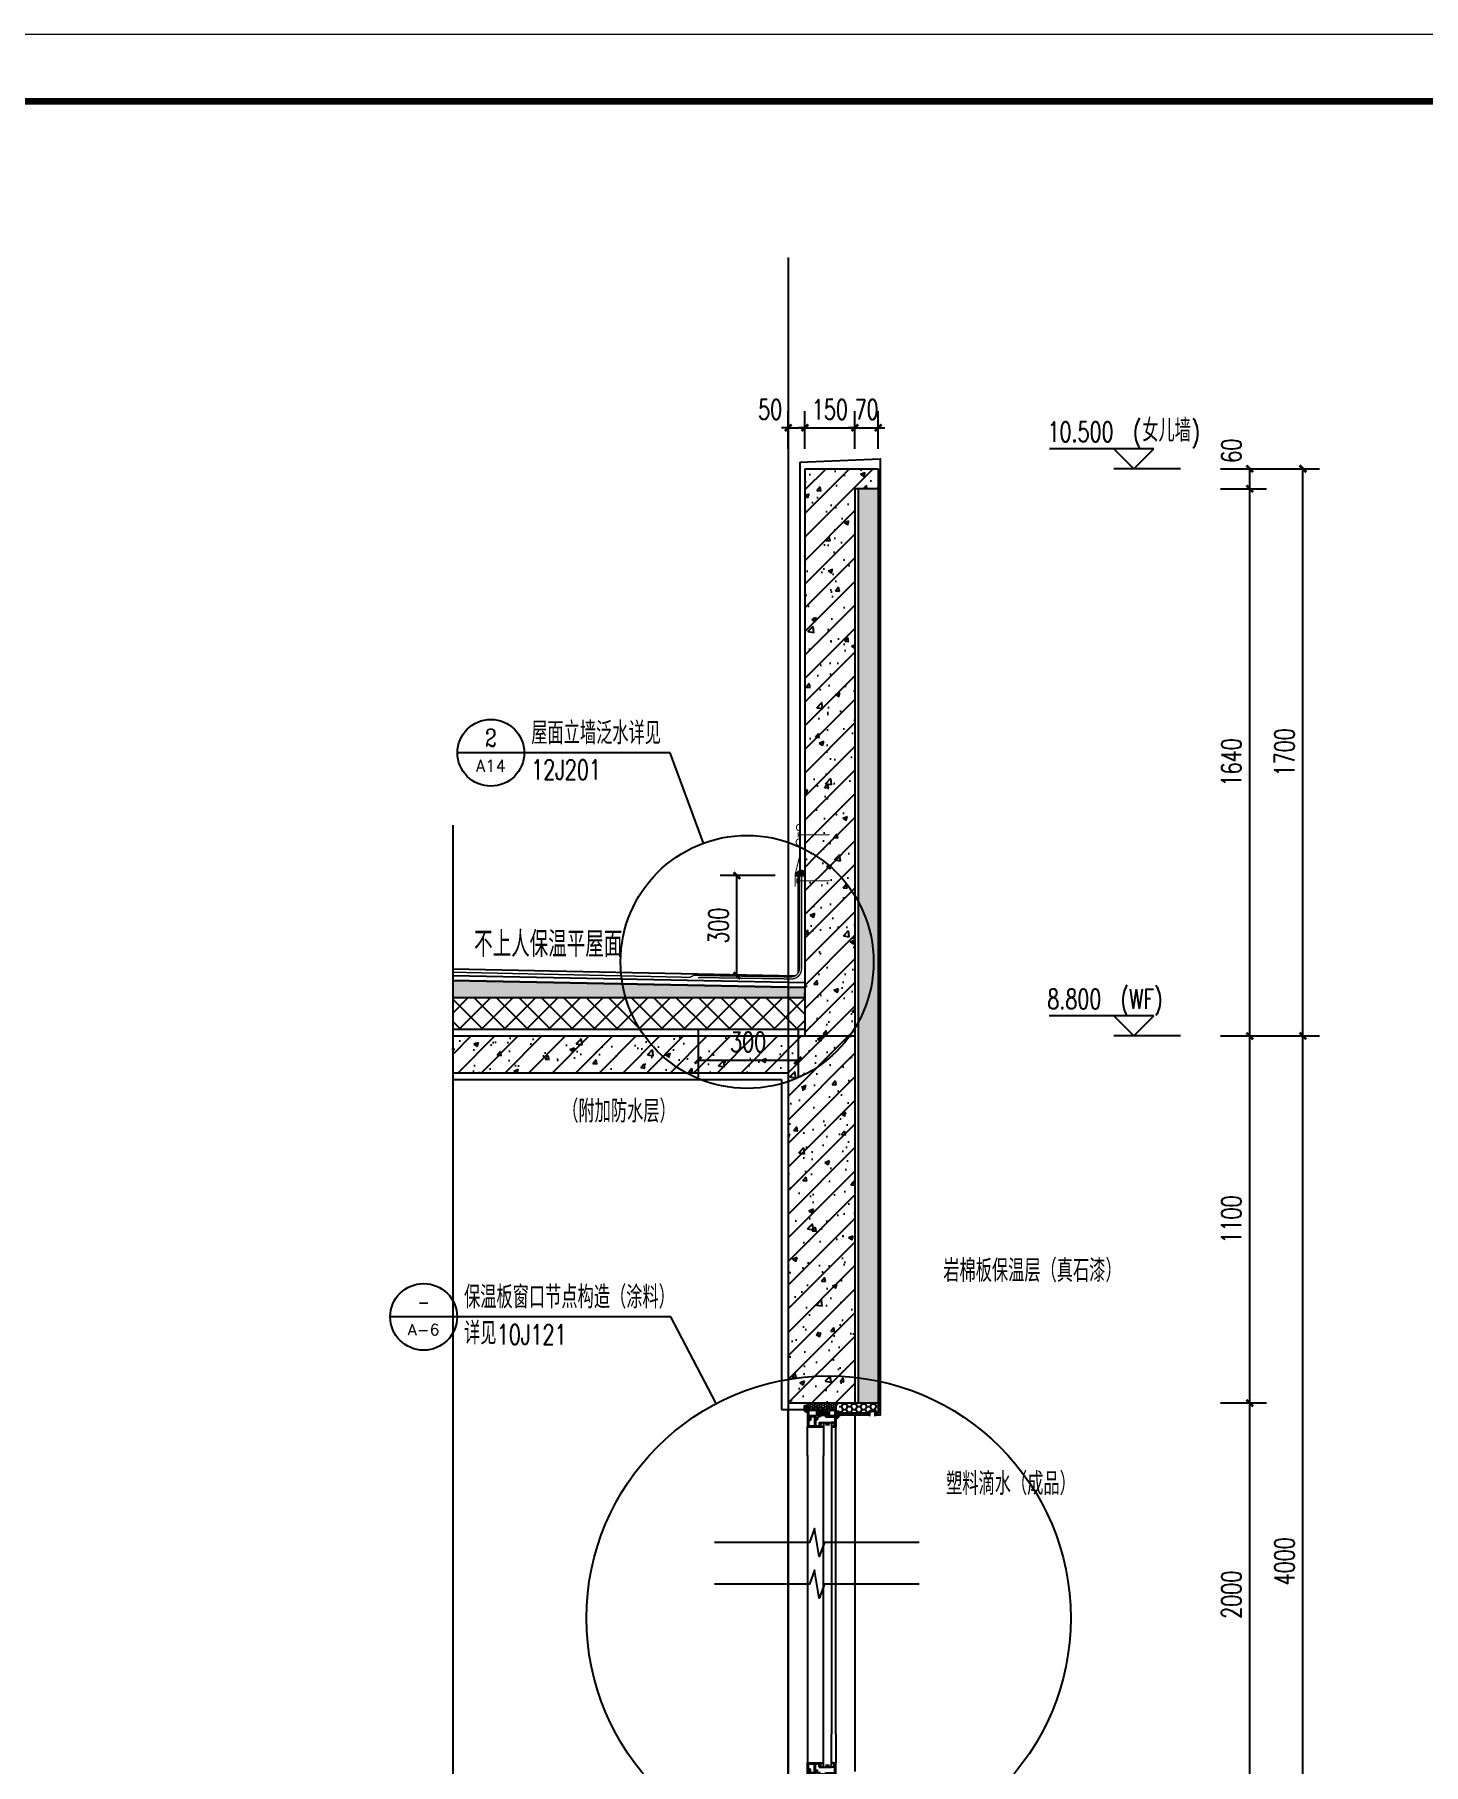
# Model space of a CAD drawing. Extents: x 409931 to 937299, y -508824 to 132289.
# Drawn here: x 625733 to 636140, y -187584 to -174624 of the extents above; entities that cross this region are included whole.
import ezdxf
from ezdxf.enums import TextEntityAlignment as Align

# ---------------------------------------------------------------- set-up
doc = ezdxf.new("R2010")
doc.units = 0
doc.header["$LTSCALE"] = 1500
doc.header["$MEASUREMENT"] = 0
doc.linetypes.add('DASH', pattern=[0.35, 0.25, -0.1])
doc.layers.get('Defpoints').update_dxf_attribs({"color": 252})
for name, color, linetype in [('07m', 36, 'Continuous'), ('DIM_ELEV', 3, 'Continuous'), ('DIM_IDEN', 3, 'Continuous'), ('DIM_SYMB', 3, 'Continuous'), ('DOTE', 1, 'Continuous'), ('PUB_DIM', 3, 'Continuous'), ('PUB_HATCH', 8, 'Continuous'), ('PUB_TEXT', 7, 'Continuous'), ('WALL', 7, 'Continuous'), ('WINDOW', 4, 'Continuous'), ('详图', 122, 'Continuous')]:
    doc.layers.add(name, color=color, linetype=linetype)
doc.layers.add('TK', color=151, linetype='Continuous', lineweight=13)
doc.styles.add('_TCH_DIM', font='SIMPLEX', dxfattribs={"bigfont": 'GBCBIG'})
doc.styles.add('_TCH_DIM_T3', font='SIMPLEX', dxfattribs={"width": 0.705882, "bigfont": 'GBCBIG'})
doc.styles.add('_TCH_LABEL', font='COMPLEX', dxfattribs={"bigfont": 'GBCBIG'})
doc.dimstyles.new('_TCH_ARCH&&20', dxfattribs={"dimtxt": 59.5, "dimasz": 20, "dimexe": 50, "dimexo": 60, "dimgap": 25.25, "dimtad": 1, "dimdec": 0, "dimzin": 0, "dimdsep": 46, "dimtxsty": '_TCH_DIM_T3', "dimblk": 'ARCHTICK', "dimcen": 0.09, "dimclrt": 7, "dimazin": 2, "dimtfac": 1, "dimtdec": 0, "dimtix": 1, "dimtmove": 2, "dimatfit": 3, "dimfxl": 0, "dimtolj": 1, "dimtzin": 0, "dimarcsym": 0})
pattern_1 = [(45, (-631779.5, 253486.5), (-35.355339, 35.355339), []), (50, (-631779.5, 253486.5), (143.452037, -12.550427), [15, -165]), (355, (-631779.5, 253486.5), (-27.750267, 150.438427), [12, -132]), (100.4514, (-631767.55, 253485.45), (115.701876, 137.887908), [12.748038, -140.228422]), (46.1842, (-631779.5, 253526.5), (213.44821, -33.103803), [22.5, -247.5]), (96.6356, (-631761.71, 253523.74), (186.93254, 194.823574), [19.12206, -210.3426]), (351.1842, (-631779.5, 253526.5), (186.93239, 194.82372), [18, -198]), (21, (-631759.5, 253516.5), (119.38141, -80.523778), [15, -165]), (326, (-631759.5, 253516.5), (48.663066, 145.03001), [12, -132]), (71.4514, (-631749.55, 253509.79), (168.044526, 64.5061), [12.748038, -140.228422]), (37.5, (-631779.5, 253486.5), (2.431971, 66.5787708), [0, -130.4, 0, -134, 0, -132.5]), (7.5, (-631779.5, 253486.5), (52.6139075, 78.8823424), [0, -76.4, 0, -127.4, 0, -50.5]), (327.5, (-631824.1, 253486.5), (106.7644872, -4.5109743), [0, -50, 0, -156, 0, -207]), (317.5, (-631844.1, 253486.5), (116.637234, 20.020996), [0, -65, 0, -103.6, 0, -147])]
pattern_2 = [(0, (-631779.5, 253486.5), (14.2875, 8.24889), [9.525, -19.05]), (120, (-631779.5, 253486.5), (-14.28749829, 8.24889296), [9.525, -19.05]), (60, (-631779.5, 253486.5), (1.71e-06, 16.49778296), [-19.05, 9.525])]

# ---------------------------------------------------------------- blocks, each defined once
blk = doc.blocks.new('A1')
at = {"layer": 'TK'}
for p, q in [((0, 29700), (-42050, 29700)), ((-500, 29200), (-40800, 29200))]:
    blk.add_line(p, q, dxfattribs=at)
at = {"layer": 'TK', "const_width": 50}
blk.add_lwpolyline([(-40800, 29200), (-500, 29200), (-500, 500), (-40800, 500)], close=True, dxfattribs=at)
blk = doc.blocks.new('cc')
at = {"layer": 'WINDOW'}
h = blk.add_hatch(dxfattribs=at)
h.set_pattern_fill('LINE', color=256, scale=10, angle=360, style=0)
h.set_pattern_definition([(180, (58713.945, -38096.1562), (1e-10, 2.5), [])])
edge = h.paths.add_edge_path()
edge.add_line((0, 7.1), (-10, 7.1))
edge.add_line((-10, 7.1), (-10, 22.1))
edge.add_arc((2, 13.8), 14.6, 97.8296, 145.0356, ccw=False)
edge.add_line((0, 28.3), (0, 7.1))
h = blk.add_hatch(dxfattribs=at)
h.set_pattern_fill('HONEY', color=256, scale=3, angle=360, style=0)
h.set_pattern_definition([(180, (69414.6948, 7525.84), (-7.14375, -4.124445), [4.7625, -9.525]), (300, (69414.6948, 7525.84), (7.14374915, -4.12444648), [4.7625, -9.525]), (240, (69414.6948, 7525.84), (-8.5e-07, -8.24889148), [-9.525, 4.7625])])
h.paths.add_polyline_path([(9, 10), (0, 10), (0, 0), (85, 0), (85, 20), (65, 20), (65, 10), (56, 10), (56, 13), (62, 13), (62, 20), (3, 20), (3, 13), (9, 13)])
for p, q in [((0, 157), (0, 71)), ((48, 71), (48, 157)), ((72, 71), (72, 157)), ((85, 157), (85, 71)), ((0, 71), (43, 71)), ((0, 0), (0, 71)), ((3, 68), (21, 68)), ((3, 52), (3, 68)), ((9, 52), (3, 52)), ((9, 41), (9, 52)), ((21, 41), (21, 68)), ((24, 68), (35, 68)), ((24, 46), (24, 68)), ((35, 58), (35, 68)), ((35, 58), (43, 58)), ((38, 68), (43, 68)), ((38, 61), (38, 68)), ((38, 61), (43, 61)), ((43, 68), (43, 71)), ((43, 71), (48, 71)), ((43, 58), (43, 61)), ((43, 58), (48, 58)), ((48, 58), (48, 71)), ((48, 58), (54, 58)), ((54, 64), (66, 64)), ((54, 64), (66, 58)), ((54, 58), (66, 64)), ((54, 58), (66, 58)), ((66, 58), (72, 58)), ((72, 58), (72, 71)), ((77, 71), (72, 71)), ((77, 58), (72, 58)), ((77, 71), (85, 71)), ((77, 68), (77, 71)), ((77, 68), (82, 68)), ((82, 68), (77, 68)), ((82, 61), (77, 61)), ((77, 58), (77, 61)), ((82, 58), (77, 58)), ((82, 61), (82, 68)), ((82, 41), (82, 58)), ((85, 0), (85, 71)), ((-10, 7.1), (-10, 22.1)), ((-10, 7.1), (0, 7.1)), ((-10, 7.1), (0, 7.1)), ((6, 49), (0, 49)), ((0, 10), (9, 10)), ((0, 0), (85, 0)), ((6, 46), (3, 46)), ((3, 41), (3, 46)), ((27, 41), (3, 41)), ((3, 23), (3, 38)), ((27, 38), (3, 38)), ((27, 23), (3, 23)), ((3, 13), (3, 20)), ((62, 20), (3, 20)), ((9, 13), (3, 13)), ((6, 46), (6, 49)), ((9, 10), (9, 13)), ((24, 49), (30, 49)), ((24, 46), (24, 49)), ((24, 46), (27, 46)), ((24, 46), (27, 46)), ((27, 46), (27, 41)), ((27, 41), (27, 46)), ((27, 23), (27, 38)), ((30, 41), (30, 49)), ((35, 41), (30, 41)), ((35, 38), (30, 38)), ((30, 23), (30, 38)), ((35, 23), (30, 23)), ((38, 41), (35, 41)), ((35, 38), (35, 37)), ((35, 37), (38, 37)), ((35, 23), (35, 24)), ((35, 24), (38, 24)), ((38, 37), (38, 41)), ((38, 24), (38, 20)), ((44.5, 27), (44.5, 34)), ((47.5, 27), (47.5, 34)), ((54, 37), (54, 41)), ((54, 41), (82, 41)), ((57, 37), (54, 37)), ((57, 24), (54, 24)), ((54, 24), (54, 20)), ((56, 10), (56, 13)), ((56, 13), (62, 13)), ((65, 10), (56, 10)), ((62, 38), (57, 38)), ((57, 38), (57, 37)), ((57, 23), (57, 24)), ((62, 23), (57, 23)), ((62, 23), (62, 38)), ((62, 20), (62, 13)), ((83.5, 38), (65, 38)), ((65, 23), (65, 38)), ((83.5, 23), (65, 23)), ((65, 20), (65, 10)), ((85, 20), (65, 20)), ((83.5, 38), (83.5, 23))]:
    blk.add_line(p, q, dxfattribs=at)
for points in [[(30, 37), (30, 37), (30, 24)], [(44.5, 34), (33, 34), (33, 27), (44.5, 27)], [(57, 37), (35, 37)], [(35, 24), (57, 24)], [(47.5, 27), (59, 27), (59, 34), (47.5, 34)]]:
    blk.add_lwpolyline(points, dxfattribs=at)
blk.add_arc((2, 13.8), 14.6, 97.8296, 145.0356, dxfattribs=at)
blk = doc.blocks.new('_ArchTick')
at = {"color": 0, "linetype": 'ByBlock', "const_width": 0.4}
blk.add_lwpolyline([(-0.5, -0.5), (0.5, 0.5)], dxfattribs=at)
blk = doc.blocks.new('*D42')
at = {"layer": 'Defpoints', "color": 0}
for p in [(265.7, 8585.9), (565.7, 8585.9), (565.7, 8433.9)]:
    blk.add_point(p, dxfattribs=at)
at = {"layer": 'PUB_DIM', "color": 0, "lineweight": -2}
for p, q in [((265.7, 8525.9), (265.7, 8383.9)), ((565.7, 8525.9), (565.7, 8383.9)), ((265.7, 8433.9), (565.7, 8433.9))]:
    blk.add_line(p, q, dxfattribs=at)
at = {"layer": 'PUB_DIM', "color": 0, "lineweight": -2, "xscale": 20, "yscale": 20, "zscale": 20, "rotation": 180}
blk.add_blockref('_ArchTick', (265.7, 8433.9), dxfattribs=at)
at = {"layer": 'PUB_DIM', "color": 0, "lineweight": -2, "xscale": 20, "yscale": 20, "zscale": 20}
blk.add_blockref('_ArchTick', (565.7, 8433.9), dxfattribs=at)
at = {"layer": 'PUB_DIM', "color": 7, "insert": (415.7, 8488.9), "char_height": 59.5, "attachment_point": 5, "style": '_TCH_DIM_T3'}
blk.add_mtext('\\A1;300', dxfattribs=at)
blk = doc.blocks.new('*D43')
at = {"layer": 'Defpoints', "color": 0}
for p in [(382, 8987.5), (557.1, 8987.5), (557.1, 8687.5)]:
    blk.add_point(p, dxfattribs=at)
at = {"layer": 'PUB_DIM', "color": 0, "lineweight": -2}
for p, q in [((497.1, 8987.5), (332, 8987.5)), ((382, 8687.5), (382, 8987.5)), ((497.1, 8687.5), (332, 8687.5))]:
    blk.add_line(p, q, dxfattribs=at)
at = {"layer": 'PUB_DIM', "color": 0, "lineweight": -2, "xscale": 20, "yscale": 20, "zscale": 20}
for p, rotation in [((382, 8987.5), 90), ((382, 8687.5), 270)]:
    blk.add_blockref('_ArchTick', p, dxfattribs=dict(at, rotation=rotation))
at = {"layer": 'PUB_DIM', "color": 7, "insert": (327, 8837.5), "char_height": 59.5, "attachment_point": 5, "rotation": 90, "style": '_TCH_DIM_T3'}
blk.add_mtext('\\A1;300', dxfattribs=at)
blk = doc.blocks.new('*D44')
at = {"layer": 'Defpoints', "color": 0}
for p in [(805.7, 10329.7), (735.7, 10206.9), (805.7, 10206.9)]:
    blk.add_point(p, dxfattribs=at)
at = {"layer": 'PUB_DIM', "color": 0, "lineweight": -2}
for p, q in [((735.7, 10266.9), (735.7, 10379.7)), ((805.7, 10266.9), (805.7, 10379.7)), ((735.7, 10329.7), (715.7, 10329.7)), ((735.7, 10329.7), (805.7, 10329.7)), ((805.7, 10329.7), (825.7, 10329.7))]:
    blk.add_line(p, q, dxfattribs=at)
at = {"layer": 'PUB_DIM', "color": 0, "lineweight": -2, "xscale": 20, "yscale": 20, "zscale": 20}
blk.add_blockref('_ArchTick', (735.7, 10329.7), dxfattribs=at)
at = {"layer": 'PUB_DIM', "color": 0, "lineweight": -2, "xscale": 20, "yscale": 20, "zscale": 20, "rotation": 180}
blk.add_blockref('_ArchTick', (805.7, 10329.7), dxfattribs=at)
at = {"layer": 'PUB_DIM', "color": 7, "insert": (770.7, 10384.7), "char_height": 59.5, "attachment_point": 5, "style": '_TCH_DIM_T3'}
blk.add_mtext('\\A1;70', dxfattribs=at)
blk = doc.blocks.new('*D45')
at = {"layer": 'Defpoints', "color": 0}
for p in [(735.7, 10329.7), (585.7, 10206.9), (735.7, 10206.9)]:
    blk.add_point(p, dxfattribs=at)
at = {"layer": 'PUB_DIM', "color": 0, "lineweight": -2}
for p, q in [((585.7, 10266.9), (585.7, 10379.7)), ((735.7, 10266.9), (735.7, 10379.7)), ((585.7, 10329.7), (565.7, 10329.7)), ((585.7, 10329.7), (735.7, 10329.7)), ((735.7, 10329.7), (755.7, 10329.7))]:
    blk.add_line(p, q, dxfattribs=at)
at = {"layer": 'PUB_DIM', "color": 0, "lineweight": -2, "xscale": 20, "yscale": 20, "zscale": 20}
blk.add_blockref('_ArchTick', (585.7, 10329.7), dxfattribs=at)
at = {"layer": 'PUB_DIM', "color": 0, "lineweight": -2, "xscale": 20, "yscale": 20, "zscale": 20, "rotation": 180}
blk.add_blockref('_ArchTick', (735.7, 10329.7), dxfattribs=at)
at = {"layer": 'PUB_DIM', "color": 7, "insert": (660.7, 10384.7), "char_height": 59.5, "attachment_point": 5, "style": '_TCH_DIM_T3'}
blk.add_mtext('\\A1;150', dxfattribs=at)
blk = doc.blocks.new('*D46')
at = {"layer": 'Defpoints', "color": 0}
for p in [(585.7, 10329.7), (535.7, 10206.9), (585.7, 10206.9)]:
    blk.add_point(p, dxfattribs=at)
at = {"layer": 'PUB_DIM', "color": 0, "lineweight": -2}
for p, q in [((535.7, 10266.9), (535.7, 10379.7)), ((585.7, 10266.9), (585.7, 10379.7)), ((535.7, 10329.7), (515.7, 10329.7)), ((535.7, 10329.7), (585.7, 10329.7)), ((585.7, 10329.7), (605.7, 10329.7))]:
    blk.add_line(p, q, dxfattribs=at)
at = {"layer": 'PUB_DIM', "color": 0, "lineweight": -2, "xscale": 20, "yscale": 20, "zscale": 20}
blk.add_blockref('_ArchTick', (535.7, 10329.7), dxfattribs=at)
at = {"layer": 'PUB_DIM', "color": 0, "lineweight": -2, "xscale": 20, "yscale": 20, "zscale": 20, "rotation": 180}
blk.add_blockref('_ArchTick', (585.7, 10329.7), dxfattribs=at)
at = {"layer": 'PUB_DIM', "color": 7, "insert": (481.7, 10384.7), "char_height": 59.5, "attachment_point": 5, "style": '_TCH_DIM_T3'}
blk.add_mtext('\\A1;50', dxfattribs=at)
blk = doc.blocks.new('*D47')
at = {"layer": 'Defpoints', "color": 0}
for p in [(1771.4, 10206.9), (1919.1, 10206.9), (1771.4, 10146.9)]:
    blk.add_point(p, dxfattribs=at)
at = {"layer": 'PUB_DIM', "color": 0, "lineweight": -2}
for p, q in [((1831.4, 10206.9), (1969.1, 10206.9)), ((1919.1, 10146.9), (1919.1, 10206.9)), ((1831.4, 10146.9), (1969.1, 10146.9))]:
    blk.add_line(p, q, dxfattribs=at)
at = {"layer": 'PUB_DIM', "color": 0, "lineweight": -2, "xscale": 20, "yscale": 20, "zscale": 20}
for p, rotation in [((1919.1, 10206.9), 90), ((1919.1, 10146.9), 270)]:
    blk.add_blockref('_ArchTick', p, dxfattribs=dict(at, rotation=rotation))
at = {"layer": 'PUB_DIM', "color": 7, "insert": (1864.1, 10260.9), "char_height": 59.5, "attachment_point": 5, "rotation": 90, "style": '_TCH_DIM_T3'}
blk.add_mtext('\\A1;60', dxfattribs=at)
blk = doc.blocks.new('*D48')
at = {"layer": 'Defpoints', "color": 0}
for p in [(1771.4, 10146.9), (1919.1, 10146.9), (1771.4, 8506.9)]:
    blk.add_point(p, dxfattribs=at)
at = {"layer": 'PUB_DIM', "color": 0, "lineweight": -2}
for p, q in [((1831.4, 10146.9), (1969.1, 10146.9)), ((1919.1, 8506.9), (1919.1, 10146.9)), ((1831.4, 8506.9), (1969.1, 8506.9))]:
    blk.add_line(p, q, dxfattribs=at)
at = {"layer": 'PUB_DIM', "color": 0, "lineweight": -2, "xscale": 20, "yscale": 20, "zscale": 20}
for p, rotation in [((1919.1, 10146.9), 90), ((1919.1, 8506.9), 270)]:
    blk.add_blockref('_ArchTick', p, dxfattribs=dict(at, rotation=rotation))
at = {"layer": 'PUB_DIM', "color": 7, "insert": (1864.1, 9326.9), "char_height": 59.5, "attachment_point": 5, "rotation": 90, "style": '_TCH_DIM_T3'}
blk.add_mtext('\\A1;1640', dxfattribs=at)
blk = doc.blocks.new('*D49')
at = {"layer": 'Defpoints', "color": 0}
for p in [(1771.4, 8506.9), (1919.1, 8506.9), (1771.4, 7406.9)]:
    blk.add_point(p, dxfattribs=at)
at = {"layer": 'PUB_DIM', "color": 0, "lineweight": -2}
for p, q in [((1831.4, 8506.9), (1969.1, 8506.9)), ((1919.1, 7406.9), (1919.1, 8506.9)), ((1831.4, 7406.9), (1969.1, 7406.9))]:
    blk.add_line(p, q, dxfattribs=at)
at = {"layer": 'PUB_DIM', "color": 0, "lineweight": -2, "xscale": 20, "yscale": 20, "zscale": 20}
for p, rotation in [((1919.1, 8506.9), 90), ((1919.1, 7406.9), 270)]:
    blk.add_blockref('_ArchTick', p, dxfattribs=dict(at, rotation=rotation))
at = {"layer": 'PUB_DIM', "color": 7, "insert": (1864.1, 7956.9), "char_height": 59.5, "attachment_point": 5, "rotation": 90, "style": '_TCH_DIM_T3'}
blk.add_mtext('\\A1;1100', dxfattribs=at)
blk = doc.blocks.new('*D50')
at = {"layer": 'Defpoints', "color": 0}
for p in [(1771.4, 7406.9), (1919.1, 7406.9), (1771.4, 6257.4)]:
    blk.add_point(p, dxfattribs=at)
at = {"layer": 'PUB_DIM', "color": 0, "lineweight": -2}
for p, q in [((1831.4, 7406.9), (1969.1, 7406.9)), ((1919.1, 6257.4), (1919.1, 7406.9)), ((1831.4, 6257.4), (1969.1, 6257.4))]:
    blk.add_line(p, q, dxfattribs=at)
at = {"layer": 'PUB_DIM', "color": 0, "lineweight": -2, "xscale": 20, "yscale": 20, "zscale": 20}
for p, rotation in [((1919.1, 7406.9), 90), ((1919.1, 6257.4), 270)]:
    blk.add_blockref('_ArchTick', p, dxfattribs=dict(at, rotation=rotation))
at = {"layer": 'PUB_DIM', "color": 7, "insert": (1864.1, 6832.2), "char_height": 59.5, "attachment_point": 5, "rotation": 90, "style": '_TCH_DIM_T3'}
blk.add_mtext('\\A1;2000', dxfattribs=at)
blk = doc.blocks.new('*D57')
at = {"layer": 'Defpoints', "color": 0}
for p in [(1771.4, 10206.9), (2078.5, 10206.9), (1771.4, 8506.9)]:
    blk.add_point(p, dxfattribs=at)
at = {"layer": 'PUB_DIM', "color": 0, "lineweight": -2}
for p, q in [((1831.4, 10206.9), (2128.5, 10206.9)), ((2078.5, 8506.9), (2078.5, 10206.9)), ((1831.4, 8506.9), (2128.5, 8506.9))]:
    blk.add_line(p, q, dxfattribs=at)
at = {"layer": 'PUB_DIM', "color": 0, "lineweight": -2, "xscale": 20, "yscale": 20, "zscale": 20}
for p, rotation in [((2078.5, 10206.9), 90), ((2078.5, 8506.9), 270)]:
    blk.add_blockref('_ArchTick', p, dxfattribs=dict(at, rotation=rotation))
at = {"layer": 'PUB_DIM', "color": 7, "insert": (2023.5, 9356.9), "char_height": 59.5, "attachment_point": 5, "rotation": 90, "style": '_TCH_DIM_T3'}
blk.add_mtext('\\A1;1700', dxfattribs=at)
blk = doc.blocks.new('*D58')
at = {"layer": 'Defpoints', "color": 0}
for p in [(1771.4, 8506.9), (2078.5, 8506.9), (1771.4, 5357.4)]:
    blk.add_point(p, dxfattribs=at)
at = {"layer": 'PUB_DIM', "color": 0, "lineweight": -2}
for p, q in [((1831.4, 8506.9), (2128.5, 8506.9)), ((2078.5, 5357.4), (2078.5, 8506.9)), ((1831.4, 5357.4), (2128.5, 5357.4))]:
    blk.add_line(p, q, dxfattribs=at)
at = {"layer": 'PUB_DIM', "color": 0, "lineweight": -2, "xscale": 20, "yscale": 20, "zscale": 20}
for p, rotation in [((2078.5, 8506.9), 90), ((2078.5, 5357.4), 270)]:
    blk.add_blockref('_ArchTick', p, dxfattribs=dict(at, rotation=rotation))
at = {"layer": 'PUB_DIM', "color": 7, "insert": (2023.5, 6932.2), "char_height": 59.5, "attachment_point": 5, "rotation": 90, "style": '_TCH_DIM_T3'}
blk.add_mtext('\\A1;4000', dxfattribs=at)
blk = doc.blocks.new('节点1')
at = {"layer": 'PUB_HATCH'}
h = blk.add_hatch(dxfattribs=at)
h.set_pattern_fill('钢筋混凝土,_O', color=256, scale=20)
h.set_pattern_definition(pattern_1)
h.paths.add_polyline_path([(735.7, 10146.9), (805.7, 10146.9), (805.7, 10206.9), (585.7, 10206.9), (585.7, 9066.2, -0.137323), (735.7, 8927.2)])
h = blk.add_hatch(dxfattribs=at)
h.set_pattern_fill('钢筋混凝土,_O', color=256, scale=20)
h.set_pattern_definition(pattern_1)
h.paths.add_polyline_path([(735.7, 8927.2, 0.137323), (585.7, 9066.2), (585.7, 8651.9), (586.3, 8651.9), (585.7, 8621.9), (585.7, 8506.9), (720.1, 8506.9, 0.018516), (735.7, 8530.3)])
h = blk.add_hatch(dxfattribs=at)
h.set_pattern_fill('加气混凝土,_O', color=256, scale=6)
h.set_pattern_definition([(0, (-631758.26, 253464.54), (36, 72), [0, -72]), (0, (-631800.38, 253454.82), (36, 72), [0, -72]), (0, (-631776.98, 253454.1), (36, 72), [0, -72]), (0, (-631751.42, 253475.34), (36, 72), [0, -72]), (0, (-631781.3, 253450.5), (36, 72), [0, -72]), (0, (-631744.22, 253520.7), (36, 72), [0, -72]), (0, (-631766.18, 253514.94), (36, 72), [0, -72]), (0, (-631754.66, 253505.94), (36, 72), [0, -72]), (0, (-631813.34, 253504.5), (36, 72), [0, -72]), (0, (-631778.06, 253501.26), (36, 72), [0, -72]), (0, (-631791.74, 253482.9), (36, 72), [0, -72]), (0, (-631791.02, 253455.9), (36, 72), [0, -72]), (0, (-631764.02, 253453.02), (36, 72), [0, -72]), (0, (-631744.22, 253484.7), (36, 72), [0, -72]), (0, (-631811.54, 253473.54), (36, 72), [0, -72]), (0, (-631805.42, 253485.78), (36, 72), [0, -72]), (0, (-631777.34, 253480.74), (36, 72), [0, -72]), (0, (-631787.42, 253470.3), (36, 72), [0, -72]), (0, (-631793.18, 253494.06), (36, 72), [0, -72]), (0, (-631784.18, 253521.06), (36, 72), [0, -72]), (0, (-631808.66, 253458.42), (36, 72), [0, -72]), (0, (-631769.06, 253506.3), (36, 72), [0, -72]), (0, (-631802.54, 253507.38), (36, 72), [0, -72]), (0, (-631808.3, 253516.74), (36, 72), [0, -72]), (130.601294, (-631748.643, 253498.157), (-179.999998012, 216.000000944), [3.1609865, -1324.45332]), (18.4349488, (-631753.786, 253499.529), (179.99999934, 71.99999947), [3.252629, -452.115348]), (90, (-631753.786, 253496.443), (36, 72), [3.085714, -140.914278]), (161.565051, (-631750.7, 253495.414), (-180.0000009, 71.99999463), [3.252629, -452.115348]), (53.1301023, (-631750.7, 253495.414), (36.00000007, 71.99999997), [3.4285716, -356.57142]), (135, (-631747.957, 253458.729), (-36.00000435, 71.9999951), [2.909239, -200.737512]), (45, (-631752.071, 253458.729), (35.9999998, 71.9999997), [2.909239, -200.737512]), (135, (-631750.014, 253456.671), (-36.00000435, 71.9999951), [2.909239, -200.737512]), (45, (-631750.014, 253456.671), (35.9999998, 71.9999997), [2.909239, -200.737512]), (116.565051, (-631782.586, 253507.07), (-6e-06, 143.999996), [3.833259, -76.66518]), (180, (-631784.3, 253510.5), (-36, 72), [4.114286, -67.88571]), (63.434949, (-631790.13, 253507.07), (3e-07, 143.999999), [3.833259, -76.66518]), (116.565051, (-631788.414, 253503.64), (-6e-06, 143.999996), [3.833259, -76.66518]), (0, (-631788.414, 253503.64), (36, 72), [4.114286, -67.88571]), (63.434949, (-631784.3, 253503.64), (3e-07, 143.999999), [3.833259, -76.66518]), (107.102728, (-631755.5, 253482.7286), (-107.999995871, 360.000000581), [4.6633615, -1953.9483]), (143.972626, (-631756.8714, 253487.1857), (-683.99999133, 503.99999943), [4.6633615, -974.6424]), (180, (-631760.64, 253489.93), (-36, 72), [4.457143, -67.542852]), (36.0273733, (-631768.8714, 253487.1857), (683.999994945, 503.999994567), [4.6633615, -974.6424]), (71.5650511, (-631770.243, 253483.071), (108.00000055, 359.99999938), [4.336838, -451.031136]), (107.102728, (-631768.8714, 253478.6143), (-107.999995871, 360.000000581), [4.6633615, -1953.9483]), (143.972626, (-631765.1, 253475.8714), (-683.99999133, 503.99999943), [4.6633615, -974.6424]), (0, (-631765.1, 253475.87), (36, 72), [4.457143, -67.542852]), (36.0273733, (-631760.643, 253475.8714), (683.999994945, 503.999994567), [4.6633615, -974.6424]), (71.5650511, (-631756.871, 253478.614), (108.00000055, 359.99999938), [4.336838, -451.031136]), (150.255118, (-631754.814, 253516.329), (-108.00000026, 71.99999911), [2.7642024, -577.718352]), (90, (-631757.214, 253514.957), (36, 72), [2.742857, -141.25713]), (29.7448813, (-631757.214, 253514.957), (108.00000006, 71.99999966), [2.7642024, -577.718352]), (116.565051, (-631771.614, 253465.24), (-6e-06, 143.999996), [3.833259, -76.66518]), (168.690067, (-631773.3286, 253468.6714), (-324.00000024, 71.99999819), [3.4964705, -730.76226]), (41.1859251, (-631779.5, 253466.957), (899.999994547, 791.999993075), [3.644621, -1527.09624]), (90, (-631779.5, 253463.53), (36, 72), [3.4285716, -140.57142]), (138.814074, (-631776.757, 253461.1286), (-899.999984003, 792.000005044), [3.644621, -1527.09624]), (16.6992442, (-631776.757, 253461.1286), (1187.999991062, 359.99999623), [3.579534, -1499.8245]), (60.9453959, (-631773.3286, 253462.157), (35.999999904, 71.999999363), [3.52993, -1479.04074]), (109.983106, (-631801.7857, 253495.4143), (-180.000000678, 503.999998666), [4.01304, -1681.4637]), (155.556045, (-631803.157, 253499.1857), (-468.000001784, 215.999995512), [4.142758, -1735.81578]), (24.4439547, (-631810.7, 253499.1857), (468.000000233, 215.999998961), [4.142758, -1735.81578]), (70.0168934, (-631812.0714, 253495.4143), (180.000000543, 503.99999875), [4.01304, -1681.4637]), (109.983106, (-631810.7, 253491.643), (-180.000000678, 503.999998666), [4.01304, -1681.4637]), (160.016893, (-631806.9286, 253490.2714), (-180.000000106, 71.99999672), [4.01304, -838.7253]), (19.9831065, (-631806.9286, 253490.2714), (179.99999901, 71.999999886), [4.01304, -838.7253]), (70.0168934, (-631803.157, 253491.643), (180.000000543, 503.99999875), [4.01304, -1681.4637]), (122.005383, (-631775.043, 253488.9), (-36.00000483, 71.999996324), [3.234508, -676.01208]), (18.4349488, (-631779.843, 253490.614), (179.99999934, 71.99999947), [3.252629, -452.115348]), (90, (-631779.843, 253487.53), (36, 72), [3.085714, -140.914278]), (161.565051, (-631776.757, 253486.5), (-180.0000009, 71.99999463), [3.252629, -452.115348]), (54.4623222, (-631776.757, 253486.5), (251.999999635, 359.99999946), [2.9493684, -1235.78538]), (116.565051, (-631795.96, 253471.414), (-6e-06, 143.999996), [3.833259, -76.66518]), (180, (-631797.67, 253474.84), (-36, 72), [3.7714284, -68.228568]), (59.0362434, (-631803.5, 253471.414), (36.000000117, 71.99999965), [3.998367, -835.65864]), (120.963756, (-631801.443, 253467.986), (-36.00000492, 71.999996694), [3.998367, -835.65864]), (0, (-631801.44, 253467.986), (36, 72), [3.7714284, -68.228568]), (63.434949, (-631797.67, 253467.986), (3e-07, 143.999999), [3.833259, -76.66518])])
h.paths.add_polyline_path([(-469.7, 8673), (-469.7, 8621.9), (585.7, 8621.9), (586.3, 8651.9)])
h = blk.add_hatch(dxfattribs=at)
h.set_pattern_fill('ANSI37,_O', color=256, scale=30)
h.set_pattern_definition([(45, (-147054.72, -2142.66), (-33.67596, 33.67596), []), (135, (-147054.72, -2142.66), (-33.67596, -33.67596), [])])
h.paths.add_polyline_path([(585.7, 8526.9), (585.7, 8621.9), (-469.7, 8621.9), (-469.7, 8526.9)])
h = blk.add_hatch(dxfattribs=at)
h.set_pattern_fill('钢筋混凝土,_O', color=256, scale=20)
h.set_pattern_definition(pattern_1)
h.paths.add_polyline_path([(720.1, 8506.9), (535.7, 8506.9), (535.7, 8370.1, 0.155034)], flags=17)
h.paths.add_polyline_path([(535.7, 8506.9), (420.7, 8506.9), (420.7, 8396.9), (535.7, 8396.9)])
h.paths.add_polyline_path([(420.7, 8506.9), (104.9, 8506.9, 0.110612), (228.9, 8396.9), (420.7, 8396.9)])
h.paths.add_polyline_path([(104.9, 8506.9), (-469.7, 8506.9), (-469.7, 8396.9), (228.9, 8396.9, -0.110612)])
h.paths.add_polyline_path([(735.7, 7483.7, 0.069257), (535.7, 7477.8), (535.7, 7406.9), (735.7, 7406.9)])
h.paths.add_polyline_path([(735.7, 8506.9), (720.1, 8506.9, -0.155034), (535.7, 8370.1), (535.7, 7477.8, -0.069257), (735.7, 7483.7)])
h.paths.add_polyline_path([(346.8, 8528.3), (484.5, 8528.3), (484.5, 8439), (346.8, 8439)], flags=9)
at = {"layer": 'WINDOW'}
h = blk.add_hatch(dxfattribs=at)
h.set_pattern_fill('LINE', color=256, scale=10, angle=360, style=0)
h.set_pattern_definition([(360, (-58035.7795, 45484.6422), (-1e-10, -2.5), [])])
edge = h.paths.add_edge_path()
edge.add_line((678.2, 7381.3), (688.2, 7381.3))
edge.add_line((688.2, 7381.3), (688.2, 7366.3))
edge.add_arc((676.2, 7374.7), 14.6, 277.8296, 325.0356, ccw=False)
edge.add_line((678.2, 7360.2), (678.2, 7381.3))
at = {"layer": '详图'}
h = blk.add_hatch(dxfattribs=at)
h.set_pattern_fill('HONEY,_O', color=256, scale=6)
h.set_pattern_definition(pattern_2)
h.paths.add_polyline_path([(805.7, 10146.9), (745.7, 10146.9), (745.7, 7406.9), (805.7, 7406.9)])
h = blk.add_hatch(dxfattribs=at)
h.set_pattern_fill('ANSI31', color=256, scale=3, style=0)
h.set_pattern_definition([(45, (-147054.7203, -2142.662), (-3.36759605, 3.36759605), [])])
h.paths.add_polyline_path([(585.7, 8996.8, 0.696329), (558.8, 8987.2), (585.7, 8987.2)])
h = blk.add_hatch(dxfattribs=at)
h.set_pattern_fill('HONEY,_O', color=256, scale=6)
h.set_pattern_definition(pattern_2)
h.paths.add_polyline_path([(805.7, 7406.9), (678.2, 7406.9), (678.2, 7399.8), (688.2, 7399.8), (688.2, 7384.8, -0.208938), (678.2, 7378.7), (678.2, 7376.9), (805.7, 7376.9)])
at = {"layer": 'DIM_ELEV'}
for p, q in [((1632, 10266.9), (1319, 10266.9)), ((1572, 10206.9), (1512, 10266.9)), ((1572, 10206.9), (1632, 10266.9)), ((1712, 10206.9), (1512, 10206.9)), ((1631.4, 8566.9), (1318.4, 8566.9)), ((1571.4, 8506.9), (1511.4, 8566.9)), ((1571.4, 8506.9), (1631.4, 8566.9)), ((1711.4, 8506.9), (1511.4, 8506.9))]:
    blk.add_line(p, q, dxfattribs=at)
at = {"layer": 'DIM_IDEN'}
for p, q in [((-255.4, 9355.7), (-455.4, 9355.7)), ((182.5, 9355.7), (-255.4, 9355.7)), ((281.9, 9084.8), (182.5, 9355.7)), ((-456.8, 7665), (-656.8, 7665)), ((183.8, 7665), (-456.8, 7665)), ((320, 7405.1), (183.8, 7665))]:
    blk.add_line(p, q, dxfattribs=at)
for centre, radius in [((-355.4, 9355.7), 100), ((412.5, 8728.8), 379.2), ((-556.8, 7665), 100), ((656.9, 6762.3), 725.7)]:
    blk.add_circle(centre, radius, dxfattribs=at)
at = {"layer": 'DIM_SYMB'}
for points in [[(-469.7, 9138.3), (-469.7, 5098.7), (-427.7, 5083.4), (-511.7, 5068.6), (-469.7, 5053.7), (-469.7, 1014)], [(928.8, 6989), (644.3, 6989), (629, 6947), (614.2, 7031), (599.3, 6989), (314.8, 6989)], [(928.8, 6864.1), (644.3, 6864.1), (629, 6822.1), (614.2, 6906.1), (599.3, 6864.1), (314.8, 6864.1)]]:
    blk.add_lwpolyline(points, dxfattribs=at)
for points in [[(207.7, 8278.1, 0, 0, 0), (420.7, 8278.1, 0, 0, 0), (420.7, 8638.6, 10.7, 0, 0), (420.7, 8678.6, 0, 0, 0)], [(980.2, 7800.3, 0, 0, 0), (850.6, 7800.3, 0, 0, 0), (812.3, 7716.1, 10.7, 0, 0), (795.7, 7679.7, 0, 0, 0)], [(980.2, 7161.8, 0, 0, 0), (850.6, 7161.8, 0, 0, 0), (806, 7329.3, 10.7, 0, 0), (795.7, 7367.9, 0, 0, 0)]]:
    blk.add_lwpolyline(points, format="xyseb", dxfattribs=at)
at = {"layer": 'DOTE'}
blk.add_line((535.7, 10840), (535.7, 1342.5), dxfattribs=at)
at = {"layer": 'WALL'}
for p, q in [((585.7, 10206.9), (585.7, 8506.9)), ((585.7, 10206.9), (805.7, 10206.9)), ((805.7, 10206.9), (805.7, 10146.9)), ((735.7, 10146.9), (735.7, 7406.9)), ((805.7, 10146.9), (735.7, 10146.9)), ((-469.7, 8506.9), (735.7, 8506.9)), ((-469.7, 8396.9), (535.7, 8396.9)), ((535.7, 8396.9), (535.7, 7406.9)), ((535.7, 7406.9), (735.7, 7406.9))]:
    blk.add_line(p, q, dxfattribs=at)
at = {"layer": 'WINDOW'}
for p, q in [((688.2, 7381.3), (678.2, 7381.3)), ((688.2, 7381.3), (688.2, 7366.3)), ((593.2, 7249.9), (593.2, 6414.4)), ((641.2, 6414.4), (641.2, 7249.9)), ((665.2, 7249.9), (665.2, 6414.4)), ((678.2, 6414.4), (678.2, 7249.9)), ((593.2, 6414.4), (593.2, 6328.4)), ((641.2, 6328.4), (641.2, 6414.4)), ((665.2, 6328.4), (665.2, 6414.4)), ((678.2, 6414.4), (678.2, 6328.4))]:
    blk.add_line(p, q, dxfattribs=at)
blk.add_lwpolyline([(-469.7, 8673), (-469.7, 8621.9), (585.7, 8621.9), (586.3, 8651.9)], close=True, dxfattribs=at)
blk.add_arc((676.2, 7374.7), 14.6, 277.8296, 325.0356, dxfattribs=at)
at = {"layer": '详图'}
for p, q in [((570.7, 10226.9), (570.7, 9002.1)), ((585.7, 8987.2), (558.8, 8987.2)), ((565.7, 8987.2), (565.7, 8695.9)), ((-469.7, 8688), (586, 8666.9)), ((-469.7, 8673), (585.7, 8651.9)), ((-469.3, 8708), (557.1, 8687.5)), ((565.7, 8687.3), (565.7, 8685.4)), ((-469.7, 8621.9), (585.7, 8621.9)), ((-469.7, 8526.9), (585.7, 8526.9)), ((-469.7, 8376.9), (515.7, 8376.9)), ((515.7, 8376.9), (515.7, 7386.9)), ((515.7, 7386.9), (583.2, 7386.9)), ((535.7, 6277.4), (535.7, 7386.9)), ((678.2, 7406.9), (805.7, 7406.9)), ((735.7, 7370.9), (735.7, 6302.4))]:
    blk.add_line(p, q, dxfattribs=at)
for points in [[(570.7, 10226.9), (811.7, 10236.9), (811.7, 7370.9), (796.7, 7370.9)], [(745.7, 10146.9), (745.7, 7406.9)], [(805.7, 10146.9), (805.7, 7376.9), (796.7, 7376.9)], [(779.7, 7376.9), (688.2, 7376.9)], [(779.7, 7370.9), (688.2, 7370.9)], [(779.7, 7370.9), (779.7, 7382.9), (796.7, 7382.9), (796.7, 7370.9)], [(780.7, 7367.9), (780.7, 7381.9), (795.7, 7381.9), (795.7, 7367.9)]]:
    blk.add_lwpolyline(points, dxfattribs=at)
at = {"layer": '详图', "const_width": 3}
blk.add_lwpolyline([(570.7, 9142, 0.975735), (569.7, 9121.6), (569.7, 9098, 0.95844), (569.5, 9077.4), (569.5, 9043.3), (556.2, 8989.9), (556.2, 8954.3)], format="xyb", dxfattribs=at)
for points in [[(565.7, 9117.1), (565.7, 9102.3)], [(565.7, 9109.7), (660.4, 9109.7)], [(562, 8979.5), (562, 8964.7)], [(562, 8972.1), (660.4, 8972.1)]]:
    blk.add_lwpolyline(points, dxfattribs=at)
at = {"layer": '详图', "linetype": 'DASH', "ltscale": 0.3, "const_width": 4}
for points in [[(-469.7, 8698), (241.1, 8682.6), (252.1, 8688.4), (543.1, 8683.8, 0.420083), (569.7, 8709.8), (569.7, 8987.3)], [(265.7, 8682.1), (545.1, 8677.8, 0.420083), (575.7, 8707.7), (575.7, 8987.2)]]:
    blk.add_lwpolyline(points, format="xyb", dxfattribs=at)
at = {"layer": '详图'}
blk.add_arc((574, 8987), 15.2, 39.8983, 179.3008, dxfattribs=at)
at = {"layer": '详图', "xscale": -1, "rotation": 180}
blk.add_blockref('cc', (593.2, 7406.9), dxfattribs=at)
at = {"layer": '详图'}
blk.add_blockref('cc', (593.2, 6257.4), dxfattribs=at)
at = {"layer": '07m', "color": 2, "style": '_TCH_DIM'}
blk.add_text('不上人保温平屋面', height=77.16, dxfattribs=at).set_placement((-405.6, 8743.3))
at = {"layer": 'PUB_TEXT', "style": '_TCH_DIM', "width": 0.705882}
for s, p in [('10.500', (1313, 10287.9)), ('(', (1569, 10287.9)), (')', (1744.4, 10287.9)), ('12J201', (-234.4, 9275.2)), ('(WF)', (1531.6, 8587.9)), ('8.800', (1312.4, 8587.9)), ('10J121', (-337.5, 7582.2))]:
    blk.add_text(s, height=59.5, dxfattribs=at).set_placement(p)
at = {"layer": 'PUB_TEXT', "style": '_TCH_DIM'}
for s, height, p in [('女儿墙', 67.52, (1597, 10287.9)), ('屋面立墙泛水详见', 67.52, (-234.4, 9381.1)), ('（附加防水层）', 67.52, (-141.6, 8247.6)), ('岩棉板保温层（真石漆）', 67.518, (1000.5, 7769.8)), ('保温板窗口节点构造（涂料）', 67.518, (-435.8, 7690.5)), ('详见', 67.52, (-435.8, 7582.2)), ('塑料滴水（成品）', 67.52, (1009, 7131.3))]:
    blk.add_text(s, height=height, dxfattribs=at).set_placement(p)
at = {"layer": 'PUB_TEXT', "style": '_TCH_LABEL'}
for s, height, p, p2 in [('2', 52.2, (-372.8, 9374.2), (-338, 9374.2)), ('A14', 36.23, (-400.3, 9298.2), (-310.6, 9298.2)), ('A-6', 32.93, (-604.6, 7610.1), (-509, 7610.1))]:
    blk.add_text(s, height=height, dxfattribs=at).set_placement(p, p2, align=Align.FIT)
at = {"layer": 'PUB_TEXT', "style": '_TCH_LABEL', "width": 0.777778}
blk.add_text('-', height=52.2, dxfattribs=at).set_placement((-574.2, 7683.5), (-539.4, 7683.5), align=Align.FIT)
at = {"layer": 'PUB_DIM'}
for base, p1, p2, angle, picture, middle in [((585.7, 10329.7), (535.7, 10206.9), (585.7, 10206.9), 0, '*D46', (481.7, 10384.7)), ((1919.1, 10206.9), (1771.4, 10146.9), (1771.4, 10206.9), 90, '*D47', (1864.1, 10260.9))]:
    dim = blk.add_linear_dim(base=base, p1=p1, p2=p2, angle=angle, dimstyle='_TCH_ARCH&&20', dxfattribs=at)
    dim.commit()
    dim.dimension.update_dxf_attribs({"geometry": picture, "text_midpoint": middle, "dimtype": 129})
for p1, p2, distance, picture, middle in [((585.7, 10206.9), (735.7, 10206.9), 122.8, '*D45', (660.7, 10384.7)), ((735.7, 10206.9), (805.7, 10206.9), 122.8, '*D44', (770.7, 10384.7)), ((1771.4, 8506.9), (1771.4, 10206.9), -307.1, '*D57', (2023.5, 9356.9)), ((1771.4, 8506.9), (1771.4, 10146.9), -147.7, '*D48', (1864.1, 9326.9)), ((557.1, 8687.5), (557.1, 8987.5), 175.1, '*D43', (327, 8837.5)), ((265.7, 8585.9), (565.7, 8585.9), -152, '*D42', (415.7, 8488.9)), ((1771.4, 7406.9), (1771.4, 8506.9), -147.7, '*D49', (1864.1, 7956.9))]:
    dim = blk.add_aligned_dim(p1=p1, p2=p2, distance=distance, dimstyle='_TCH_ARCH&&20', dxfattribs=at)
    dim.commit()
    dim.dimension.update_dxf_attribs({"geometry": picture, "text_midpoint": middle})
for p1, p2, distance, text, picture, middle in [((1771.4, 5357.4), (1771.4, 8506.9), -307.1, '4000', '*D58', (2023.5, 6932.2)), ((1771.4, 6257.4), (1771.4, 7406.9), -147.7, '2000', '*D50', (1864.1, 6832.2))]:
    dim = blk.add_aligned_dim(p1=p1, p2=p2, distance=distance, text=text, dimstyle='_TCH_ARCH&&20', dxfattribs=at)
    dim.commit()
    dim.dimension.update_dxf_attribs({"geometry": picture, "text_midpoint": middle})

msp = doc.modelspace()

# ---------------------------------------------------------------- block references
at = {"layer": 'PUB_HATCH', "xscale": 2.5, "yscale": 2.5, "zscale": 2.5}
msp.add_blockref('节点1', (630040.5, -203393.7), dxfattribs=at)
at = {"layer": 'TK'}
msp.add_blockref('A1', (654454.8, -204323.5), dxfattribs=at)

doc.saveas('drawing.dxf')
